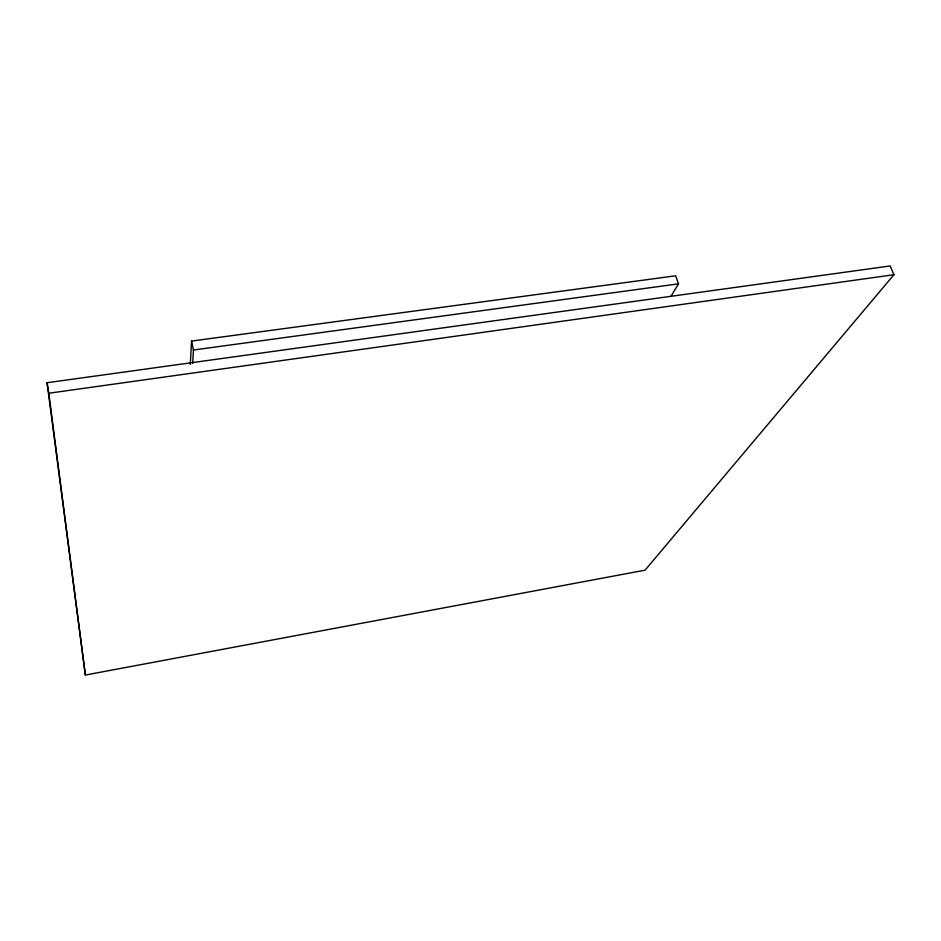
<?xml version="1.0" encoding="UTF-8"?>
<svg xmlns="http://www.w3.org/2000/svg" width="941" height="941" viewBox="0 0 941 941"><rect width="100%" height="100%" fill="white"/><g stroke="black" fill="none" stroke-linecap="round" stroke-linejoin="round"><path stroke-width="1.41" d="M190.294 364.426L191.529 341.089L675.591 275.795L678.52 283.841L670.933 296.38M192.693 363.226L193.423 350.017L191.529 341.089M893.95 274.713L645.079 570.164L85.36 675.05L47.05 382.728L890.186 265.95L893.95 274.713L48.814 393.244L47.05 382.728M193.423 350.017L678.52 283.841M48.814 393.244L85.36 675.05"/></g></svg>
